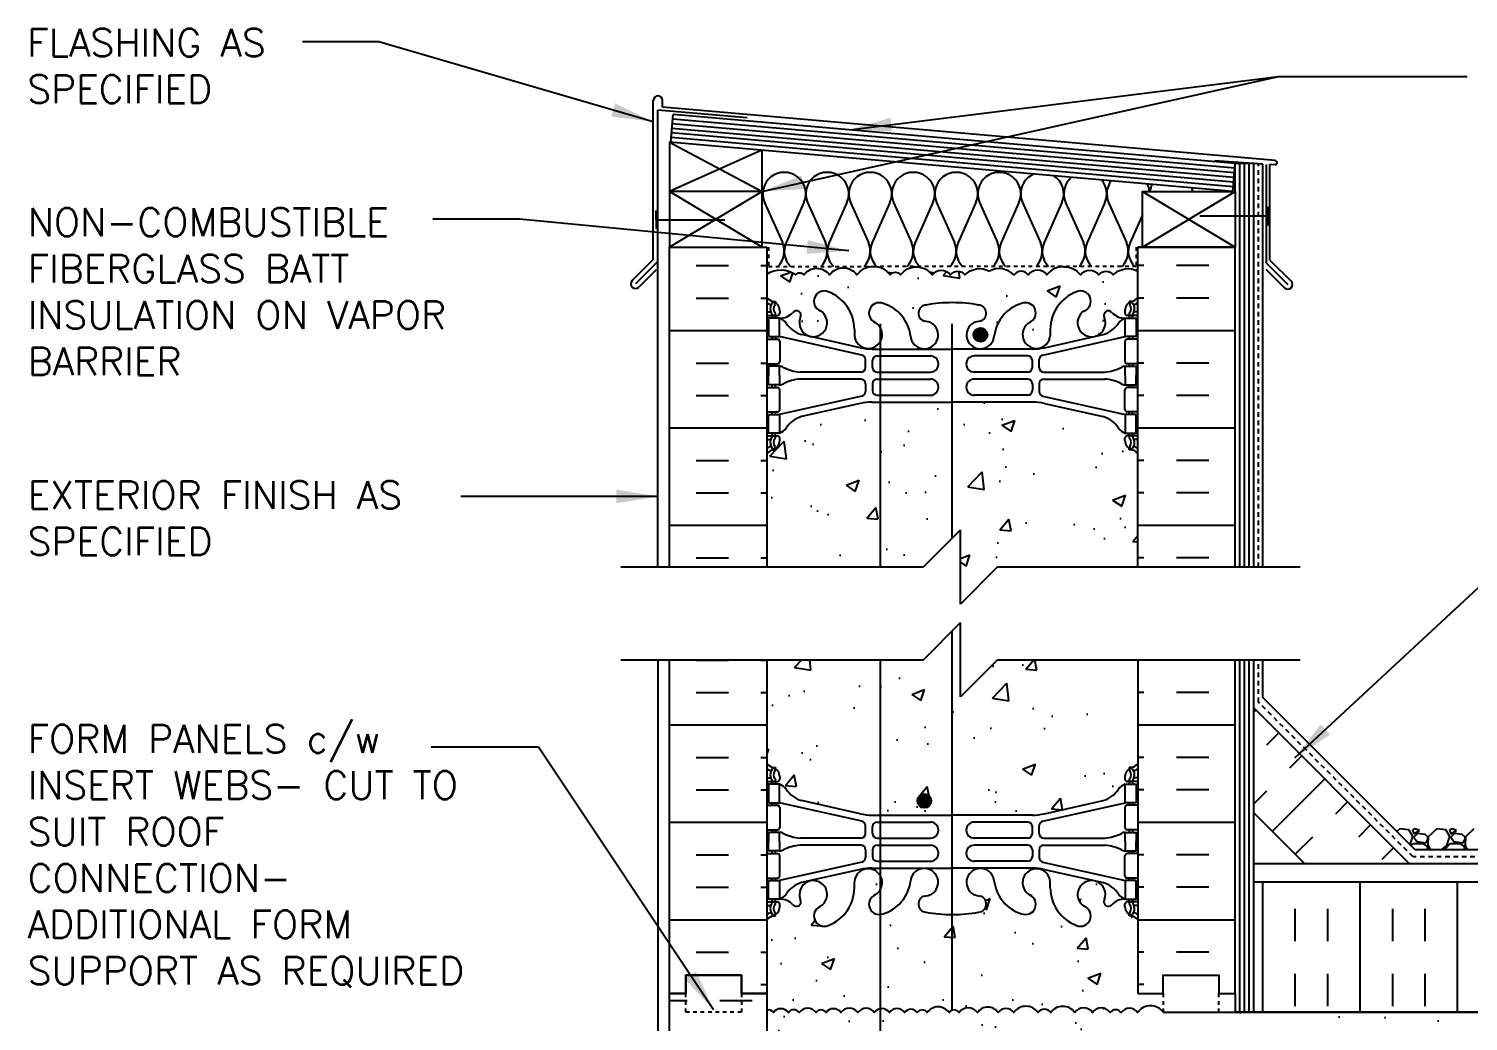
# Model space of a CAD drawing. Header units: inches. Extents: x 168.3 to 226.7, y 165.8 to 240.7.
# Drawn here: x 168.31 to 207.12, y 213.96 to 240.71 of the extents above; entities that cross this region are included whole.
import ezdxf

# ---------------------------------------------------------------- set-up
doc = ezdxf.new("R2010")
doc.units = ezdxf.units.IN
doc.header["$LTSCALE"] = 0.5
doc.header["$MEASUREMENT"] = 0
doc.linetypes.add('DASHED2', pattern=[0.375, 0.25, -0.125])
for name, color, linetype in [('HATCH', 12, 'Continuous'), ('line25', 2, 'Continuous'), ('LINE3', 3, 'Continuous'), ('LINE50', 5, 'Continuous'), ('LINE9', 9, 'Continuous'), ('TEXT', 4, 'Continuous'), ('Web_Edge', 9, 'Continuous')]:
    doc.layers.add(name, color=color, linetype=linetype)
doc.styles.add('DIM', font='romans.shx', dxfattribs={"width": 0.7})
doc.styles.add('ROMANS', font='romans.shx', dxfattribs={"height": 0.75})
doc.dimstyles.new('ext_12', dxfattribs={"dimscale": 12, "dimtxt": 0.075, "dimasz": 0.09375, "dimexe": 0.09375, "dimexo": 0.0625, "dimgap": 0.0625, "dimtad": 1, "dimdec": 1, "dimzin": 2, "dimdsep": 46, "dimlunit": 4, "dimtxsty": 'DIM', "dimcen": 0.09, "dimdle": 0.09375, "dimclrt": 4, "dimadec": 0, "dimazin": 0, "dimtfac": 1, "dimtdec": 1, "dimtmove": 2, "dimatfit": 3, "dimfxl": 1, "dimfrac": 2, "dimtolj": 1, "dimtzin": 0, "dimarcsym": 0})

msp = doc.modelspace()

# ---------------------------------------------------------------- hatches: boundary and pattern name
at = {"layer": 'HATCH'}
h = msp.add_hatch(dxfattribs=at)
h.set_pattern_fill('INSUL', color=256, scale=7, style=0)
h.set_pattern_definition([(0, (-2737.9473, -179.553), (0, 2.625), []), (0, (-2737.9473, -178.678), (0, 2.625), [0.875, -0.875]), (0, (-2737.9473, -177.803), (0, 2.625), [0.875, -0.875])])
h.paths.add_polyline_path([(188.214, 234.826), (185.589, 234.826), (185.589, 226.201), (188.214, 226.201)])
h = msp.add_hatch(dxfattribs=at)
h.set_pattern_fill('INSUL', color=256, scale=7, style=0)
h.set_pattern_definition([(180, (3124.376, -179.553), (0, 2.625), []), (180, (3124.376, -178.678), (0, 2.625), [0.875, -0.875]), (180, (3124.376, -177.803), (0, 2.625), [0.875, -0.875])])
h.paths.add_polyline_path([(200.839, 234.826), (198.214, 234.826), (198.214, 226.201), (200.839, 226.201)])
h = msp.add_hatch(dxfattribs=at)
h.set_pattern_fill('AR-CONC', color=256, scale=0.5)
h.set_pattern_definition([(50, (0, 0), (3.5863, -0.31376), [0.375, -4.125]), (355, (0, 0), (-0.693757, 3.76096), [0.3, -3.3]), (100.4514, (0.299, -0.026), (2.892544, 3.4472), [0.3187, -3.50571]), (46.1842, (0, 1), (5.336207, -0.827596), [0.5625, -6.1875]), (96.6356, (0.4447, 0.931), (4.67331, 4.87059), [0.47805, -5.25857]), (351.1842, (0, 1), (4.67331, 4.87059), [0.45, -4.95]), (21, (0.5, 0.75), (2.984535, -2.013094), [0.375, -4.125]), (326, (0.5, 0.75), (1.216577, 3.62575), [0.3, -3.3]), (71.4514, (0.7487, 0.5822), (4.201112, 1.612656), [0.3187, -3.50571]), (37.5, (0, 0), (0.0607993, 1.6644693), [0, -3.26, 0, -3.35, 0, -3.3125]), (7.5, (0, 0), (1.315348, 1.972059), [0, -1.91, 0, -3.185, 0, -1.2625]), (327.5, (-1.115, 0), (2.669112, -0.1127744), [0, -1.25, 0, -3.9, 0, -5.175]), (317.5, (-1.615, 0), (2.915931, 0.500525), [0, -1.625, 0, -2.59, 0, -3.675])])
h.paths.add_polyline_path([(196.564, 233.62, -1), (196.777, 233.109, 2.155404), (197.316, 232.915), (197.304, 232.936, -0.834375), (197.516, 233.062, 0.23174), (197.873, 232.91), (197.978, 232.91), (197.978, 232.98), (197.931, 232.98, -0.414214), (197.868, 233.043), (197.868, 233.11, -0.249069), (197.978, 233.318), (197.978, 233.359), (198.068, 233.359, 0.08841), (198.214, 233.457), (198.214, 234.177, 0.336749), (197.552, 234.072, 0.520567), (197.165, 234.072, 0.520567), (196.666, 234.072, 0.259173), (196.214, 234.291, 0.259173), (195.763, 234.072, 0.520567), (195.263, 234.072, 0.520567), (194.876, 234.072, 0.336749), (194.214, 234.177, 0.336749), (193.552, 234.072, 0.520567), (193.165, 234.072, 0.520567), (192.666, 234.072, 0.520567), (191.819, 234.072, 0.520567), (191.537, 234.072, 0.520567), (190.642, 234.072, 0.520567), (189.903, 234.072, 0.520567), (189.21, 234.072, 0.520567), (188.989, 234.072, 0.321585), (188.214, 234.097), (188.214, 233.457, 0.088416), (188.36, 233.359), (188.45, 233.359), (188.45, 233.318, -0.249069), (188.56, 233.11), (188.56, 233.043, -0.414214), (188.498, 232.98), (188.45, 232.98), (188.45, 232.91), (188.555, 232.91, 0.231736), (188.913, 233.062, -0.8344), (189.125, 232.936), (189.113, 232.915, 2.155404), (189.651, 233.109, -1), (189.865, 233.62, -0.311223), (190.574, 232.604), (190.573, 232.439, 1.661382), (191.135, 232.792, -1), (191.348, 233.303, -0.30095), (192.084, 232.431, 1.661382), (192.645, 232.783, 0.055617), (192.466, 232.829, -0.843243), (192.501, 233.261, -0.047544), (193.214, 233.326, -0.047544), (193.928, 233.261, -0.843243), (193.962, 232.829, 0.055617), (193.783, 232.783, 1.661382), (194.344, 232.431, -0.30095), (195.081, 233.303, -1), (195.294, 232.792, 1.661382), (195.855, 232.439), (195.855, 232.604, -0.311223)])
h.paths.add_polyline_path([(198.214, 229.264, 0.08841), (198.068, 229.362), (197.978, 229.362), (197.978, 229.403, -0.249069), (197.868, 229.61), (197.868, 229.678, -0.414214), (197.931, 229.74), (197.978, 229.74), (197.978, 229.81), (197.873, 229.81, -0.155529), (197.698, 229.945, 0.180914), (197.28, 230.256), (195.699, 230.609, 0.054974), (195.372, 230.645), (193.214, 230.645), (191.056, 230.645, 0.054974), (190.73, 230.609), (189.149, 230.256, 0.180914), (188.731, 229.945, -0.155529), (188.555, 229.81), (188.45, 229.81), (188.45, 229.74), (188.498, 229.74, -0.414214), (188.56, 229.678), (188.56, 229.61, -0.249069), (188.45, 229.403), (188.45, 229.362), (188.36, 229.362, 0.088416), (188.214, 229.264), (188.214, 226.201), (192.433, 226.201), (193.433, 227.201), (193.433, 225.201), (194.433, 226.201), (198.214, 226.201)])
h.paths.add_polyline_path([(198.214, 223.701), (194.433, 223.701), (193.433, 222.701), (193.433, 224.701), (192.433, 223.701), (188.214, 223.701), (188.214, 220.893, 0.088416), (188.36, 220.796), (188.45, 220.796), (188.45, 220.754, -0.249069), (188.56, 220.547), (188.56, 220.479, -0.414214), (188.498, 220.417), (188.45, 220.417), (188.45, 220.347), (188.555, 220.347, -0.168672), (188.741, 220.197, 0.17445), (189.149, 219.902), (190.73, 219.549, 0.054974), (191.056, 219.513), (193.214, 219.513), (195.372, 219.513, 0.054974), (195.699, 219.549), (197.28, 219.902, 0.17445), (197.687, 220.197, -0.168672), (197.873, 220.347), (197.978, 220.347), (197.978, 220.417), (197.931, 220.417, -0.414214), (197.868, 220.479), (197.868, 220.547, -0.249069), (197.978, 220.754), (197.978, 220.796), (198.068, 220.796, 0.08841), (198.214, 220.893)])
h.paths.add_polyline_path([(198.214, 216.701, 0.08841), (198.068, 216.798), (197.978, 216.798), (197.978, 216.84, -0.249069), (197.868, 217.047), (197.868, 217.114, -0.414214), (197.931, 217.177), (197.978, 217.177), (197.978, 217.247), (197.873, 217.247, 0.231736), (197.516, 217.096, -0.8344), (197.304, 217.221), (197.316, 217.243, 2.155404), (196.777, 217.048, -1), (196.564, 216.537, -0.311223), (195.855, 217.553), (195.855, 217.718, 1.661382), (195.294, 217.366, -1), (195.081, 216.854, -0.307094), (194.342, 217.75, 1.604516), (193.783, 217.374, 0.044004), (193.924, 217.335, -0.921438), (193.928, 216.896, -0.047544), (193.214, 216.831, -0.047544), (192.501, 216.896, -0.921438), (192.504, 217.335, 0.044004), (192.645, 217.374, 1.604516), (192.087, 217.75, -0.307094), (191.348, 216.854, -1), (191.135, 217.366, 1.661382), (190.573, 217.718), (190.574, 217.573, -0.316114), (189.865, 216.537, -1), (189.651, 217.048, 2.135543), (189.111, 217.248, -0.940447), (188.913, 217.096, 0.23174), (188.555, 217.247), (188.45, 217.247), (188.45, 217.177), (188.498, 217.177, -0.414214), (188.56, 217.114), (188.56, 217.047, -0.249069), (188.45, 216.84), (188.45, 216.798), (188.36, 216.798, 0.088416), (188.214, 216.701), (188.214, 214.701), (188.214, 214.258, -0.303256), (188.389, 214.19, -0.520567), (188.79, 214.19, -0.520567), (189.087, 214.19, -0.520567), (189.54, 214.19, -0.520567), (189.81, 214.19, -0.520567), (190.209, 214.19, -0.520567), (190.668, 214.19, -0.520567), (191.11, 214.19, -0.520567), (191.515, 214.19, -0.520567), (191.927, 214.19, -0.520567), (192.265, 214.19, -0.520567), (192.536, 214.19, -0.520567), (193.124, 214.19, -0.520567), (193.394, 214.19, -0.520567), (193.889, 214.19, -0.520567), (194.45, 214.19, -0.520567), (194.869, 214.19, -0.520567), (195.524, 214.19, -0.520567), (195.87, 214.19, -0.520567), (196.512, 214.19, -0.520567), (196.992, 214.19, -0.520567), (197.465, 214.19, -0.520567), (197.763, 214.19, -0.520567), (198.21, 214.19, -0.510352), (198.902, 214.201), (198.902, 214.701), (198.214, 214.701)])
h.paths.add_polyline_path([(194.714, 212.951), (194.964, 212.951), (225.747, 212.951), (225.747, 214.201), (198.902, 214.201, 0.510352), (198.21, 214.19, 0.520567), (197.763, 214.19, 0.520567), (197.465, 214.19, 0.520567), (196.992, 214.19, 0.520567), (196.512, 214.19, 0.520567), (195.87, 214.19, 0.520567), (195.524, 214.19, 0.520567), (194.869, 214.19, 0.520567), (194.45, 214.19, 0.520567), (193.889, 214.19, 0.520567), (193.394, 214.19, 0.520567), (193.124, 214.19, 0.520567), (192.536, 214.19, 0.520567), (192.265, 214.19, 0.520567), (191.927, 214.19, 0.520567), (191.515, 214.19, 0.520567), (191.11, 214.19, 0.520567), (190.668, 214.19, 0.520567), (190.209, 214.19, 0.520567), (189.81, 214.19, 0.520567), (189.54, 214.19, 0.520567), (189.087, 214.19, 0.520567), (188.79, 214.19, 0.520567), (188.389, 214.19, 0.303256), (188.214, 214.258), (188.214, 213.006), (188.579, 213.006), (188.579, 211.806), (188.214, 211.806), (188.214, 211.056), (188.579, 211.056), (188.579, 211.014, -0.350991), (188.846, 210.936, -0.520567), (189.286, 210.936, -0.520567), (189.676, 210.936, -0.520567), (189.993, 210.936, -0.520567), (190.383, 210.936, -0.520567), (190.886, 210.936, -0.520567), (191.301, 210.936, -0.520567), (191.955, 210.936, -0.520567), (192.497, 210.936, -0.520567), (193.139, 210.936, -0.520567), (193.491, 210.936, -0.520567), (194.007, 210.936, -0.507082), (194.714, 210.951)])
h.paths.add_polyline_path([(225.747, 212.701), (195.214, 212.701), (195.214, 212.451), (199.316, 212.451), (200.316, 211.451), (225.747, 211.451)], flags=17)
h.paths.add_polyline_path([(225.747, 212.951), (194.964, 212.951, -0.414214), (195.214, 212.701), (225.747, 212.701)], flags=17)
h.paths.add_polyline_path([(195.936, 207.158), (196.214, 207.158), (196.214, 210.951), (194.714, 210.951, 0.507082), (194.007, 210.936, 0.520567), (193.491, 210.936, 0.520567), (193.139, 210.936, 0.520567), (192.497, 210.936, 0.520567), (191.955, 210.936, 0.520567), (191.301, 210.936, 0.520567), (190.886, 210.936, 0.520567), (190.383, 210.936, 0.520567), (189.993, 210.936, 0.520567), (189.676, 210.936, 0.520567), (189.286, 210.936, 0.520567), (188.846, 210.936, 0.350991), (188.579, 211.014), (188.579, 209.856), (188.214, 209.856), (188.214, 209.106), (188.579, 209.106), (188.579, 207.906), (188.214, 207.906), (188.214, 207.156), (188.579, 207.156), (188.579, 206.372, -0.385423), (188.624, 206.322), (188.624, 206.292), (188.724, 206.292), (188.724, 204.455, 0.108933), (188.877, 204.568, -0.8344), (189.089, 204.442), (189.077, 204.421, 2.155404), (189.615, 204.615, -1), (189.829, 205.127, -0.311223), (190.538, 204.111), (190.537, 203.946, 1.661382), (191.099, 204.298, -1), (191.312, 204.809, -0.30095), (192.048, 203.937, 1.661382), (192.609, 204.29, 0.055617), (192.43, 204.335, -0.843243), (192.465, 204.768, -0.049932), (193.214, 204.832, -0.049932), (193.964, 204.768, -0.843243), (193.998, 204.335, 0.055617), (193.819, 204.29, 1.661382), (194.38, 203.937, -0.30095), (195.116, 204.809, -1), (195.33, 204.298, 1.661382), (195.891, 203.946), (195.891, 204.111, -0.311223), (196.6, 205.127, -1), (196.813, 204.615, 2.155404), (197.352, 204.421), (197.34, 204.442, -0.834375), (197.552, 204.568, 0.10894), (197.704, 204.455), (197.704, 206.292), (197.804, 206.292), (197.804, 206.322, -0.385423), (197.849, 206.372), (197.849, 207.156), (198.214, 207.156), (198.214, 207.451), (198.214, 210.951), (196.714, 210.951), (196.714, 207.158), (196.993, 207.158), (196.993, 206.932), (196.733, 206.932), (196.464, 206.932), (195.936, 206.932)])
h.paths.add_polyline_path([(197.704, 199.695, 0.268138), (197.543, 199.843), (188.885, 199.843, 0.268156), (188.724, 199.695), (188.724, 198.333), (188.844, 198.133), (188.844, 198.021), (188.214, 198.021), (188.214, 196.701), (188.214, 194.701, 0.088416), (188.36, 194.603), (188.45, 194.603), (188.45, 194.562, -0.249069), (188.56, 194.355), (188.56, 194.287, -0.414214), (188.498, 194.225), (188.45, 194.225), (188.45, 194.155), (188.555, 194.155, 0.231736), (188.913, 194.306, -0.8344), (189.125, 194.18), (189.113, 194.159, 2.155404), (189.651, 194.353, -1), (189.865, 194.864, -0.311223), (190.574, 193.848), (190.573, 193.683, 1.661382), (191.135, 194.036, -1), (191.348, 194.547, -0.30095), (192.084, 193.675, 1.661382), (192.645, 194.028, 0.055617), (192.466, 194.073, -0.843243), (192.501, 194.505, -0.047544), (193.214, 194.57, -0.047544), (193.928, 194.505, -0.843243), (193.962, 194.073, 0.055617), (193.783, 194.028, 1.661382), (194.344, 193.675, -0.30095), (195.081, 194.547, -1), (195.294, 194.036, 1.661382), (195.855, 193.683), (195.855, 193.848, -0.311223), (196.564, 194.864, -1), (196.777, 194.353, 2.155404), (197.316, 194.159), (197.304, 194.18, -0.834375), (197.516, 194.306, 0.23174), (197.873, 194.155), (197.978, 194.155), (197.978, 194.225), (197.931, 194.225, -0.414214), (197.868, 194.287), (197.868, 194.355, -0.249069), (197.978, 194.562), (197.978, 194.603), (198.068, 194.603, 0.08841), (198.214, 194.701), (198.214, 196.701), (198.214, 198.021), (197.584, 198.021), (197.584, 198.133), (197.704, 198.333)])
h.paths.add_polyline_path([(198.068, 190.606), (197.978, 190.606), (197.978, 190.647, -0.249069), (197.868, 190.855), (197.868, 190.922, -0.414214), (197.931, 190.985), (197.978, 190.985), (197.978, 191.055), (197.873, 191.055, -0.155529), (197.698, 191.189, 0.180914), (197.28, 191.5), (195.699, 191.853, 0.054974), (195.372, 191.889), (193.214, 191.889), (191.056, 191.889, 0.054974), (190.73, 191.853), (189.149, 191.5, 0.180914), (188.731, 191.189, -0.155529), (188.555, 191.055), (188.45, 191.055), (188.45, 190.985), (188.498, 190.985, -0.414214), (188.56, 190.922), (188.56, 190.855, -0.249069), (188.45, 190.647), (188.45, 190.606), (188.36, 190.606, 0.088416), (188.214, 190.508), (188.214, 187.703), (192.214, 187.703), (193.214, 188.703), (193.214, 187.703), (193.214, 186.703), (194.214, 187.703), (198.214, 187.703), (198.214, 190.508, 0.08841)])
h.paths.add_polyline_path([(193.138, 203.027, 0.225652), (192.763, 203.402), (189.099, 203.402, 0.225652), (188.724, 203.027), (188.724, 202.187, 0.225652), (189.099, 201.812), (192.763, 201.812, 0.225652), (193.138, 202.187)])
h.paths.add_polyline_path([(193.138, 201.246, 0.225652), (192.763, 201.621), (189.099, 201.621, 0.225652), (188.724, 201.246), (188.724, 200.405, 0.225652), (189.099, 200.03), (192.763, 200.03, 0.225652), (193.138, 200.405)])
h.paths.add_polyline_path([(197.704, 200.405), (197.704, 201.246, 0.225652), (197.329, 201.621), (193.666, 201.621, 0.225652), (193.291, 201.246), (193.291, 200.405, 0.225652), (193.666, 200.03), (197.329, 200.03, 0.225652)])
h.paths.add_polyline_path([(197.704, 203.027, 0.225652), (197.329, 203.402), (193.666, 203.402, 0.225652), (193.291, 203.027), (193.291, 202.187, 0.225652), (193.666, 201.812), (197.329, 201.812, 0.225652), (197.704, 202.187)])
h = msp.add_hatch(dxfattribs=at)
h.set_pattern_fill('INSUL', color=256, scale=7, style=0)
h.set_pattern_definition([(0, (-2737.9473, -182.3088), (0, 2.625), []), (0, (-2737.9473, -181.4338), (0, 2.625), [0.875, -0.875]), (0, (-2737.9473, -180.5588), (0, 2.625), [0.875, -0.875])])
h.paths.add_polyline_path([(188.214, 223.701), (185.589, 223.701), (185.589, 214.701), (186.027, 214.701), (186.027, 215.201), (187.527, 215.201), (187.527, 214.701), (188.214, 214.701)])
h = msp.add_hatch(dxfattribs=at)
h.set_pattern_fill('INSUL', color=256, scale=7, style=0)
h.set_pattern_definition([(180, (3124.376, -182.3088), (0, 2.625), []), (180, (3124.376, -181.4338), (0, 2.625), [0.875, -0.875]), (180, (3124.376, -180.5588), (0, 2.625), [0.875, -0.875])])
h.paths.add_polyline_path([(200.839, 223.701), (198.214, 223.701), (198.214, 214.701), (198.902, 214.701), (198.902, 215.201), (200.402, 215.201), (200.402, 214.701), (200.839, 214.701)])
h = msp.add_hatch(dxfattribs=at)
h.set_pattern_fill('INSUL', color=256, scale=7, angle=45, style=0)
h.set_pattern_definition([(45, (94.0362, 59.2996), (-1.856155, 1.856155), []), (45, (93.4175, 59.9184), (-1.856155, 1.856155), [0.875, -0.875]), (45, (92.7988, 60.537), (-1.856155, 1.856155), [0.875, -0.875])])
h.paths.add_polyline_path([(202.588, 218.326), (205.416, 218.326), (201.339, 222.402), (201.339, 219.574)])
h = msp.add_hatch(dxfattribs=at)
h.set_pattern_fill('INSUL', color=256, scale=7, angle=90, style=0)
h.set_pattern_definition([(90, (222.5833, 216.1086), (-2.625, 2e-16), []), (90, (221.7083, 216.1086), (-2.625, 2e-16), [0.875, -0.875]), (90, (220.8333, 216.1086), (-2.625, 2e-16), [0.875, -0.875])])
h.paths.add_polyline_path([(225.747, 217.701), (219.488, 217.701), (219.488, 214.201), (225.747, 214.201)])
h.paths.add_polyline_path([(201.339, 217.701), (201.339, 214.201), (219.479, 214.201), (219.479, 217.701)])
h = msp.add_hatch(dxfattribs=at)
h.set_pattern_fill('INSUL', color=256, scale=7, style=0)
h.set_pattern_definition([(0, (199.1915, 202.263), (0, 2.625), []), (0, (199.1915, 203.138), (0, 2.625), [0.875, -0.875]), (0, (199.1915, 204.013), (0, 2.625), [0.875, -0.875])])
h.paths.add_polyline_path([(200.839, 207.451), (198.214, 207.451), (198.214, 197.451), (200.839, 197.451)])
h.paths.add_polyline_path([(185.589, 196.701), (186.027, 196.701), (186.027, 197.201), (187.527, 197.201), (187.527, 196.701), (188.214, 196.701), (188.214, 214.701), (187.527, 214.701), (187.527, 215.201), (186.027, 215.201), (186.027, 214.701), (185.589, 214.701)])
at = {"layer": 'LINE3'}
h = msp.add_hatch(color=256, dxfattribs=at)
h.paths.add_polyline_path([(194.155, 232.493, 0.831395), (193.786, 232.493)])
h.paths.add_polyline_path([(194.158, 232.458, 0.045935), (194.155, 232.493), (193.786, 232.493, 0.045935), (193.783, 232.458, 1)])
h = msp.add_hatch(color=256, dxfattribs=at)
h.paths.add_polyline_path([(192.643, 219.929, 0.831395), (192.274, 219.929)])
h.paths.add_polyline_path([(192.646, 219.895, 0.045935), (192.643, 219.929), (192.274, 219.929, 0.045935), (192.271, 219.895, 1)])

# ---------------------------------------------------------------- linework, layer by layer
at = {"layer": 'HATCH'}
for p, q in [((185.152, 234.488), (185.152, 238.775)), ((185.402, 238.599), (185.402, 238.775)), ((185.277, 234.437), (185.277, 238.516)), ((187.681, 238.306), (185.277, 238.516)), ((201.921, 237.154), (185.402, 238.599)), ((200.795, 236.575), (185.642, 237.901)), ((200.806, 236.699), (185.652, 238.025)), ((200.817, 236.824), (185.663, 238.15)), ((200.828, 236.948), (185.674, 238.274)), ((185.589, 237.654), (188.089, 236.326)), ((200.784, 236.45), (185.631, 237.776)), ((188.079, 237.436), (185.589, 236.326)), ((201.589, 237.06), (200.282, 237.151)), ((200.964, 226.201), (200.964, 237.077)), ((201.089, 226.201), (201.089, 237.077)), ((201.214, 226.201), (201.214, 237.077)), ((201.589, 226.201), (201.589, 237.06)), ((201.683, 234.392), (201.683, 237.052)), ((201.914, 237.041), (201.777, 237.049)), ((201.777, 234.475), (201.777, 237.049)), ((188.089, 234.826), (185.589, 236.326)), ((188.089, 236.326), (185.589, 234.826)), ((188.152, 236.022), (188.632, 234.949)), ((189.211, 236.023), (188.732, 234.949)), ((189.311, 236.022), (189.791, 234.949)), ((190.37, 236.023), (189.892, 234.949)), ((190.471, 236.022), (190.95, 234.949)), ((191.53, 236.023), (191.051, 234.949)), ((191.63, 236.022), (192.11, 234.949)), ((192.689, 236.023), (192.21, 234.949)), ((192.79, 236.022), (193.269, 234.949)), ((193.849, 236.023), (193.37, 234.949)), ((193.949, 236.022), (194.428, 234.949)), ((195.008, 236.023), (194.529, 234.949)), ((195.109, 236.022), (195.588, 234.949)), ((196.168, 236.023), (195.689, 234.949)), ((196.268, 236.022), (196.748, 234.949)), ((197.327, 236.023), (196.848, 234.949)), ((197.428, 236.022), (197.907, 234.949)), ((198.339, 234.826), (200.839, 236.326)), ((198.339, 236.326), (200.839, 234.826)), ((198.339, 235.692), (198.008, 234.949)), ((185.152, 234.488), (184.583, 233.92)), ((185.277, 234.437), (184.672, 233.831)), ((201.777, 234.475), (202.346, 233.907)), ((185.227, 234.21), (184.76, 233.743)), ((201.67, 234.228), (202.169, 233.73)), ((201.683, 234.392), (202.257, 233.818)), ((200.964, 214.201), (200.964, 223.701)), ((201.089, 214.201), (201.089, 223.701)), ((201.214, 214.201), (201.214, 223.701)), ((201.589, 222.683), (201.589, 223.701)), ((205.696, 218.576), (201.589, 222.683)), ((205.276, 219.14), (205.201, 219.071)), ((205.516, 219.119), (205.276, 219.139)), ((205.628, 218.94), (205.518, 219.12)), ((205.555, 218.717), (205.626, 218.939)), ((205.686, 219.139), (205.616, 219.109)), ((205.616, 219.11), (205.656, 219.01)), ((205.656, 219.01), (205.806, 219.1)), ((205.756, 219.02), (205.656, 218.92)), ((205.656, 218.92), (205.736, 218.8)), ((205.806, 219.1), (205.686, 219.14)), ((205.957, 218.99), (205.757, 219.02)), ((206.038, 218.918), (205.958, 218.988)), ((206.046, 218.93), (206.036, 218.72)), ((206.036, 218.86), (206.036, 218.92)), ((206.276, 219.14), (206.046, 218.93)), ((206.516, 219.119), (206.276, 219.139)), ((206.628, 218.94), (206.518, 219.12)), ((206.546, 218.689), (206.626, 218.939)), ((206.686, 219.139), (206.616, 219.109)), ((206.616, 219.11), (206.656, 219.01)), ((206.656, 219.01), (206.806, 219.1)), ((206.756, 219.02), (206.656, 218.92)), ((206.656, 218.92), (206.736, 218.8)), ((206.806, 219.1), (206.686, 219.14)), ((206.957, 218.99), (206.757, 219.02)), ((207.038, 218.918), (206.958, 218.988)), ((207.046, 218.93), (207.036, 218.72)), ((207.036, 218.86), (207.036, 218.92)), ((207.276, 219.14), (207.046, 218.93)), ((205.582, 218.69), (205.636, 218.75)), ((205.636, 218.75), (205.896, 218.75)), ((209.645, 218.576), (205.696, 218.576)), ((205.736, 218.799), (205.986, 218.769)), ((205.896, 218.751), (206.026, 218.661)), ((205.986, 218.77), (206.036, 218.86)), ((206.026, 218.66), (206.002, 218.576)), ((206.035, 218.721), (206.096, 218.576)), ((206.398, 218.576), (206.546, 218.69)), ((206.48, 218.576), (206.636, 218.75)), ((206.636, 218.75), (206.896, 218.75)), ((206.736, 218.799), (206.986, 218.769)), ((206.896, 218.751), (207.026, 218.661)), ((206.986, 218.77), (207.036, 218.86)), ((207.026, 218.66), (207.002, 218.576)), ((207.035, 218.721), (207.096, 218.576))]:
    msp.add_line(p, q, dxfattribs=at)
at = {"layer": 'HATCH', "color": 6, "linetype": 'DASHED2', "ltscale": 0.5}
for points in [[(186.902, 234.826), (188.258, 234.826), (188.258, 234.305), (191.214, 234.305)], [(199.527, 234.826), (198.17, 234.826), (198.17, 234.305), (191.214, 234.305)]]:
    msp.add_lwpolyline(points, dxfattribs=at)
at = {"layer": 'HATCH'}
for points in [[(188.214, 234.097, -0.321585), (188.989, 234.072, -0.520567), (189.21, 234.072, -0.520567), (189.903, 234.072, -0.520567), (190.642, 234.072, -0.520567), (191.537, 234.072, -0.520567), (191.819, 234.072, -0.520567), (192.666, 234.072, -0.520567), (193.165, 234.072, -0.520567), (193.552, 234.072, -0.336749), (194.214, 234.177)], [(196.214, 234.291, 0.259173), (195.763, 234.072, 0.520567), (195.263, 234.072, 0.520567), (194.876, 234.072, 0.336749), (194.214, 234.177)], [(196.214, 234.291, -0.259173), (196.666, 234.072, -0.520567), (197.165, 234.072, -0.520567), (197.552, 234.072, -0.336749), (198.214, 234.177)], [(198.902, 214.201, 0.510352), (198.21, 214.19, 0.520567), (197.763, 214.19, 0.520567), (197.465, 214.19, 0.520567), (196.992, 214.19, 0.520567), (196.512, 214.19, 0.520567), (195.87, 214.19, 0.520567), (195.524, 214.19, 0.520567), (194.869, 214.19, 0.520567), (194.45, 214.19, 0.520567), (193.889, 214.19, 0.520567), (193.394, 214.19, 0.520567), (193.124, 214.19, 0.520567), (192.536, 214.19, 0.520567), (192.265, 214.19, 0.520567), (191.927, 214.19, 0.520567), (191.515, 214.19, 0.520567), (191.11, 214.19, 0.520567), (190.668, 214.19, 0.520567), (190.209, 214.19, 0.520567), (189.81, 214.19, 0.520567), (189.54, 214.19, 0.520567), (189.087, 214.19, 0.520567), (188.79, 214.19, 0.520567), (188.389, 214.19, 0.303256), (188.214, 214.258)]]:
    msp.add_lwpolyline(points, format="xyb", dxfattribs=at)
for centre, radius, start, end in [((185.277, 238.775), 0.125, 0, 180), ((201.917, 237.097), 0.0568, 266.6389, 86.6389), ((188.682, 236.259), 0.58, 335.9664, 204.0694), ((189.841, 236.259), 0.58, 335.9664, 204.0694), ((191, 236.259), 0.58, 335.9664, 204.0694), ((192.16, 236.259), 0.58, 335.9664, 204.0694), ((193.319, 236.259), 0.58, 335.9664, 204.0694), ((194.478, 236.259), 0.58, 335.9664, 204.0694), ((195.638, 236.259), 0.58, 112.479, 204.0694), ((195.638, 236.259), 0.58, 335.9664, 57.521), ((196.798, 236.259), 0.58, 129.5312, 204.0694), ((196.798, 236.259), 0.58, 335.9664, 40.4688), ((197.957, 236.259), 0.58, 142.4145, 204.0694), ((197.957, 236.259), 0.58, 6.6407, 27.5855), ((199.117, 236.259), 0.58, 153.6388, 173.3593), ((199.117, 236.259), 0.58, 6.6407, 16.3612), ((188.102, 234.713), 0.58, 315.3149, 24.0694), ((189.262, 234.713), 0.58, 155.9664, 224.6851), ((189.261, 234.713), 0.58, 315.3149, 24.0694), ((190.421, 234.713), 0.58, 155.9664, 224.6851), ((190.421, 234.713), 0.58, 315.3149, 24.0694), ((191.581, 234.713), 0.58, 155.9664, 224.6851), ((191.58, 234.713), 0.58, 315.3149, 24.0694), ((192.74, 234.713), 0.58, 155.9664, 224.6851), ((192.74, 234.713), 0.58, 315.3149, 24.0694), ((193.899, 234.713), 0.58, 155.9664, 224.6851), ((193.899, 234.713), 0.58, 315.3149, 24.0694), ((195.059, 234.713), 0.58, 155.9664, 224.6851), ((195.059, 234.713), 0.58, 315.3149, 24.0694), ((196.218, 234.713), 0.58, 155.9664, 224.6851), ((196.218, 234.713), 0.58, 315.3149, 24.0694), ((197.378, 234.713), 0.58, 155.9664, 224.6851), ((197.378, 234.713), 0.58, 315.3149, 24.0694), ((198.537, 234.713), 0.58, 155.9664, 224.6851), ((191.58, 234.713), 0.58, 259.8878, 270), ((192.74, 234.713), 0.58, 255.8368, 268.3302), ((197.899, 234.713), 0.58, 297.6798, 302.977), ((184.672, 233.831), 0.125, 135, 315), ((202.257, 233.818), 0.125, 225, 45)]:
    msp.add_arc(centre, radius, start, end, dxfattribs=at)
at = {"layer": 'line25'}
for p, q in [((185.62, 237.652), (185.685, 238.399)), ((200.839, 237.073), (185.685, 238.399)), ((185.589, 237.654), (185.589, 234.826)), ((200.774, 236.326), (185.589, 237.654)), ((188.089, 234.826), (188.089, 237.435)), ((200.774, 236.326), (200.839, 237.073)), ((200.839, 236.326), (200.839, 237.077)), ((201.339, 237.077), (200.839, 237.077)), ((201.339, 226.201), (201.339, 237.077)), ((188.089, 236.326), (185.589, 236.326)), ((188.214, 234.826), (188.214, 226.201)), ((198.214, 226.201), (198.214, 234.826)), ((188.214, 223.701), (188.214, 214.701)), ((198.214, 223.701), (198.214, 214.701)), ((201.339, 214.201), (201.339, 223.701)), ((205.541, 218.201), (201.339, 222.402)), ((202.713, 218.201), (201.339, 219.574)), ((188.214, 214.701), (188.214, 213.006)), ((200.839, 214.701), (200.839, 214.201)), ((198.902, 214.201), (225.747, 214.201)), ((219.479, 214.201), (200.839, 214.201))]:
    msp.add_line(p, q, dxfattribs=at)
msp.add_lwpolyline([(200.839, 236.326), (200.839, 234.826), (198.339, 234.826), (198.339, 236.326)], close=True, dxfattribs=at)
msp.add_lwpolyline([(225.747, 217.701), (201.339, 217.701)], dxfattribs=at)
at = {"layer": 'LINE3'}
for p, q in [((191.272, 232.757), (191.272, 226.201)), ((193.2, 232.757), (193.2, 226.968)), ((193.2, 224.468), (193.2, 214.249)), ((191.272, 223.701), (191.272, 194.985))]:
    msp.add_line(p, q, dxfattribs=at)
for centre in [(193.97, 232.458), (192.458, 219.895)]:
    msp.add_circle(centre, 0.188, dxfattribs=at)
at = {"layer": 'LINE50', "color": 9, "linetype": 'DASHED2'}
for p, q in [((201.464, 226.201), (201.464, 237.068)), ((201.464, 222.558), (201.464, 223.701)), ((205.634, 218.388), (201.464, 222.558)), ((225.747, 218.388), (205.634, 218.388))]:
    msp.add_line(p, q, dxfattribs=at)
at = {"layer": 'LINE50'}
for p, q in [((185.589, 234.826), (188.214, 234.826)), ((185.589, 226.201), (185.589, 234.826)), ((198.214, 234.826), (200.839, 234.826)), ((200.839, 226.201), (200.839, 234.826)), ((185.589, 214.701), (185.589, 223.701)), ((185.589, 196.701), (185.589, 214.701))]:
    msp.add_line(p, q, dxfattribs=at)
for points in [[(198.214, 214.701), (198.902, 214.701), (198.902, 215.201), (200.402, 215.201), (200.402, 214.701), (200.839, 214.701), (200.839, 223.701)], [(188.214, 214.701), (187.527, 214.701), (187.527, 215.201), (186.027, 215.201), (186.027, 214.701), (185.589, 214.701)], [(185.589, 214.701), (186.027, 214.701), (186.027, 215.201), (187.527, 215.201), (187.527, 214.701), (188.214, 214.701)]]:
    msp.add_lwpolyline(points, dxfattribs=at)
at = {"layer": 'LINE9'}
for p, q in [((185.232, 235.562), (185.232, 235.812)), ((185.232, 235.562), (187.078, 235.562)), ((185.232, 235.562), (185.232, 235.312)), ((201.73, 235.655), (199.884, 235.655)), ((201.73, 235.655), (201.73, 235.905)), ((201.73, 235.655), (201.73, 235.405)), ((185.277, 226.201), (185.277, 234.437)), ((192.433, 226.201), (193.433, 227.201)), ((193.433, 225.201), (193.433, 227.201)), ((184.277, 226.201), (192.433, 226.201)), ((194.433, 226.201), (193.433, 225.201)), ((194.433, 226.201), (202.589, 226.201)), ((192.433, 223.701), (193.433, 224.701)), ((193.433, 222.701), (193.433, 224.701)), ((184.277, 223.701), (192.433, 223.701)), ((185.277, 223.701), (185.277, 187.703)), ((194.433, 223.701), (193.433, 222.701)), ((194.433, 223.701), (202.589, 223.701))]:
    msp.add_line(p, q, dxfattribs=at)
msp.add_lwpolyline([(225.747, 218.201), (201.339, 218.201)], dxfattribs=at)
at = {"layer": 'LINE9', "linetype": 'DASHED2', "ltscale": 0.15}
for points in [[(187.527, 214.701), (187.527, 214.701), (187.527, 214.201), (186.027, 214.201), (186.027, 214.701), (186.027, 214.701)], [(187.527, 214.701), (187.527, 214.701), (187.527, 214.201), (186.027, 214.201), (186.027, 214.701), (186.027, 214.701)], [(198.902, 214.701), (198.902, 214.701), (198.902, 214.201), (200.402, 214.201), (200.402, 214.701), (200.402, 214.701)]]:
    msp.add_lwpolyline(points, dxfattribs=at)
at = {"layer": 'Web_Edge'}
for p, q in [((188.36, 233.359), (188.45, 233.359)), ((188.45, 233.359), (188.45, 233.318)), ((198.068, 233.359), (197.978, 233.359)), ((197.978, 233.359), (197.978, 233.318)), ((188.214, 233.08), (188.292, 233.08)), ((188.214, 232.98), (188.498, 232.98)), ((188.36, 232.98), (188.36, 232.91)), ((188.45, 232.98), (188.45, 232.91)), ((188.56, 233.11), (188.56, 233.043)), ((189.113, 232.915), (189.125, 232.936)), ((197.316, 232.915), (197.304, 232.936)), ((197.868, 233.11), (197.868, 233.043)), ((198.214, 232.98), (197.931, 232.98)), ((197.978, 232.98), (197.978, 232.91)), ((198.068, 232.98), (198.068, 232.91)), ((198.214, 233.08), (198.136, 233.08)), ((190.73, 232.112), (189.149, 232.465)), ((190.574, 232.604), (190.573, 232.439)), ((195.699, 232.112), (197.28, 232.465)), ((195.855, 232.604), (195.855, 232.439)), ((188.214, 232.34), (188.498, 232.34)), ((188.36, 232.41), (188.36, 232.34)), ((188.45, 232.41), (188.45, 232.34)), ((190.773, 231.914), (188.555, 232.41)), ((188.56, 232.278), (188.56, 231.743)), ((191.056, 232.076), (193.214, 232.076)), ((195.372, 232.076), (193.214, 232.076)), ((195.656, 231.914), (197.873, 232.41)), ((197.868, 232.278), (197.868, 231.743)), ((198.214, 232.34), (197.931, 232.34)), ((197.978, 232.41), (197.978, 232.34)), ((198.068, 232.41), (198.068, 232.34)), ((188.214, 231.68), (188.498, 231.68)), ((188.36, 231.68), (188.36, 231.61)), ((188.45, 231.68), (188.45, 231.61)), ((190.871, 231.58), (190.871, 231.792)), ((191.058, 231.58), (191.058, 231.764)), ((191.183, 231.889), (192.623, 231.889)), ((195.246, 231.889), (193.806, 231.889)), ((195.371, 231.58), (195.371, 231.764)), ((195.558, 231.58), (195.558, 231.792)), ((198.214, 231.68), (197.931, 231.68)), ((197.978, 231.68), (197.978, 231.61)), ((198.068, 231.68), (198.068, 231.61)), ((190.746, 231.455), (189.108, 231.455)), ((191.183, 231.455), (192.623, 231.455)), ((195.246, 231.455), (193.806, 231.455)), ((195.683, 231.455), (197.321, 231.455)), ((188.214, 231.04), (188.498, 231.04)), ((188.36, 231.04), (188.36, 231.11)), ((188.45, 231.04), (188.45, 231.11)), ((188.56, 230.443), (188.56, 230.978)), ((190.746, 231.266), (189.108, 231.266)), ((190.871, 231.141), (190.871, 230.929)), ((191.058, 231.141), (191.058, 230.957)), ((191.183, 231.266), (192.623, 231.266)), ((195.246, 231.266), (193.806, 231.266)), ((195.371, 231.141), (195.371, 230.957)), ((195.558, 231.141), (195.558, 230.929)), ((195.683, 231.266), (197.321, 231.266)), ((197.868, 230.443), (197.868, 230.978)), ((198.214, 231.04), (197.931, 231.04)), ((197.978, 231.04), (197.978, 231.11)), ((198.068, 231.04), (198.068, 231.11)), ((190.773, 230.807), (188.555, 230.31)), ((190.73, 230.609), (189.149, 230.256)), ((191.056, 230.645), (193.214, 230.645)), ((191.183, 230.832), (192.623, 230.832)), ((195.372, 230.645), (193.214, 230.645)), ((195.246, 230.832), (193.806, 230.832)), ((195.656, 230.807), (197.873, 230.31)), ((195.699, 230.609), (197.28, 230.256)), ((188.214, 230.38), (188.498, 230.38)), ((188.36, 230.31), (188.36, 230.38)), ((188.45, 230.31), (188.45, 230.38)), ((198.214, 230.38), (197.931, 230.38)), ((197.978, 230.31), (197.978, 230.38)), ((198.068, 230.31), (198.068, 230.38)), ((188.214, 229.74), (188.498, 229.74)), ((188.36, 229.74), (188.36, 229.81)), ((188.45, 229.74), (188.45, 229.81)), ((198.214, 229.74), (197.931, 229.74)), ((197.978, 229.74), (197.978, 229.81)), ((198.068, 229.74), (198.068, 229.81)), ((188.214, 229.64), (188.292, 229.64)), ((188.36, 229.362), (188.45, 229.362)), ((188.45, 229.362), (188.45, 229.403)), ((188.56, 229.61), (188.56, 229.678)), ((197.868, 229.61), (197.868, 229.678)), ((197.978, 229.362), (197.978, 229.403)), ((198.068, 229.362), (197.978, 229.362)), ((198.214, 229.64), (198.136, 229.64)), ((188.214, 220.517), (188.292, 220.517)), ((188.36, 220.796), (188.45, 220.796)), ((188.45, 220.796), (188.45, 220.754)), ((188.56, 220.547), (188.56, 220.479)), ((197.868, 220.547), (197.868, 220.479)), ((198.068, 220.796), (197.978, 220.796)), ((197.978, 220.796), (197.978, 220.754)), ((198.214, 220.517), (198.136, 220.517)), ((188.214, 220.417), (188.498, 220.417)), ((188.36, 220.417), (188.36, 220.347)), ((188.45, 220.417), (188.45, 220.347)), ((198.214, 220.417), (197.931, 220.417)), ((197.978, 220.417), (197.978, 220.347)), ((198.068, 220.417), (198.068, 220.347)), ((188.214, 219.777), (188.498, 219.777)), ((188.36, 219.847), (188.36, 219.777)), ((188.45, 219.847), (188.45, 219.777)), ((190.773, 219.35), (188.555, 219.847)), ((188.56, 219.714), (188.56, 219.179)), ((190.73, 219.549), (189.149, 219.902)), ((195.656, 219.35), (197.873, 219.847)), ((195.699, 219.549), (197.28, 219.902)), ((197.868, 219.714), (197.868, 219.179)), ((198.214, 219.777), (197.931, 219.777)), ((197.978, 219.847), (197.978, 219.777)), ((198.068, 219.847), (198.068, 219.777)), ((191.056, 219.513), (193.214, 219.513)), ((191.183, 219.326), (192.623, 219.326)), ((195.372, 219.513), (193.214, 219.513)), ((195.246, 219.326), (193.806, 219.326)), ((188.214, 219.117), (188.498, 219.117)), ((188.36, 219.117), (188.36, 219.047)), ((188.45, 219.117), (188.45, 219.047)), ((190.746, 218.891), (189.108, 218.891)), ((190.871, 219.016), (190.871, 219.228)), ((191.058, 219.017), (191.058, 219.201)), ((191.183, 218.892), (192.623, 218.892)), ((195.246, 218.892), (193.806, 218.892)), ((195.371, 219.017), (195.371, 219.201)), ((195.558, 219.016), (195.558, 219.228)), ((195.683, 218.891), (197.321, 218.891)), ((198.214, 219.117), (197.931, 219.117)), ((197.978, 219.117), (197.978, 219.047)), ((198.068, 219.117), (198.068, 219.047)), ((188.36, 218.477), (188.36, 218.547)), ((188.45, 218.477), (188.45, 218.547)), ((190.746, 218.703), (189.108, 218.703)), ((190.871, 218.578), (190.871, 218.366)), ((191.058, 218.577), (191.058, 218.393)), ((191.183, 218.702), (192.623, 218.702)), ((195.246, 218.702), (193.806, 218.702)), ((195.371, 218.577), (195.371, 218.393)), ((195.558, 218.578), (195.558, 218.366)), ((195.683, 218.703), (197.321, 218.703)), ((197.978, 218.477), (197.978, 218.547)), ((198.068, 218.477), (198.068, 218.547)), ((188.214, 218.477), (188.498, 218.477)), ((190.773, 218.244), (188.555, 217.747)), ((188.56, 217.879), (188.56, 218.414)), ((191.183, 218.268), (192.623, 218.268)), ((195.246, 218.268), (193.806, 218.268)), ((195.656, 218.244), (197.873, 217.747)), ((197.868, 217.879), (197.868, 218.414)), ((198.214, 218.477), (197.931, 218.477)), ((188.214, 217.817), (188.498, 217.817)), ((188.36, 217.747), (188.36, 217.817)), ((188.45, 217.747), (188.45, 217.817)), ((190.73, 218.045), (189.149, 217.692)), ((190.574, 217.553), (190.573, 217.718)), ((191.056, 218.081), (193.214, 218.081)), ((195.372, 218.081), (193.214, 218.081)), ((195.699, 218.045), (197.28, 217.692)), ((195.855, 217.553), (195.855, 217.718)), ((198.214, 217.817), (197.931, 217.817)), ((197.978, 217.747), (197.978, 217.817)), ((198.068, 217.747), (198.068, 217.817)), ((188.214, 217.177), (188.498, 217.177)), ((188.214, 217.077), (188.292, 217.077)), ((188.36, 217.177), (188.36, 217.247)), ((188.45, 217.177), (188.45, 217.247)), ((188.56, 217.047), (188.56, 217.114)), ((189.113, 217.243), (189.125, 217.221)), ((197.316, 217.243), (197.304, 217.221)), ((197.868, 217.047), (197.868, 217.114)), ((198.214, 217.177), (197.931, 217.177)), ((197.978, 217.177), (197.978, 217.247)), ((198.068, 217.177), (198.068, 217.247)), ((198.214, 217.077), (198.136, 217.077)), ((188.36, 216.798), (188.45, 216.798)), ((188.45, 216.798), (188.45, 216.84)), ((197.978, 216.798), (197.978, 216.84)), ((198.068, 216.798), (197.978, 216.798))]:
    msp.add_line(p, q, dxfattribs=at)
for points in [[(188.255, 232.41), (188.555, 232.41), (188.555, 232.91), (188.255, 232.91)], [(198.173, 232.41), (197.873, 232.41), (197.873, 232.91), (198.173, 232.91)], [(188.255, 230.31), (188.555, 230.31), (188.555, 229.81), (188.255, 229.81)], [(198.173, 230.31), (197.873, 230.31), (197.873, 229.81), (198.173, 229.81)], [(188.255, 219.847), (188.555, 219.847), (188.555, 220.347), (188.255, 220.347)], [(198.173, 219.847), (197.873, 219.847), (197.873, 220.347), (198.173, 220.347)], [(188.255, 217.747), (188.555, 217.747), (188.555, 217.247), (188.255, 217.247)], [(198.173, 217.747), (197.873, 217.747), (197.873, 217.247), (198.173, 217.247)]]:
    msp.add_lwpolyline(points, close=True, dxfattribs=at)
for points in [[(188.555, 231.36), (188.555, 231.61), (188.255, 231.61), (188.255, 231.36)], [(188.555, 231.36), (188.555, 231.11), (188.255, 231.11), (188.255, 231.36)], [(197.873, 231.36), (197.873, 231.61), (198.173, 231.61), (198.173, 231.36)], [(197.873, 231.36), (197.873, 231.11), (198.173, 231.11), (198.173, 231.36)], [(188.555, 218.797), (188.555, 219.047), (188.255, 219.047), (188.255, 218.797)], [(197.873, 218.797), (197.873, 219.047), (198.173, 219.047), (198.173, 218.797)], [(188.555, 218.797), (188.555, 218.547), (188.255, 218.547), (188.255, 218.797)], [(197.873, 218.797), (197.873, 218.547), (198.173, 218.547), (198.173, 218.797)]]:
    msp.add_lwpolyline(points, dxfattribs=at)
for centre, radius, start, end in [((189.758, 233.365), 0.277, 67.32, 247.32), ((189.482, 232.598), 1.092, 0.3332, 69.4825), ((196.946, 232.598), 1.092, 110.5175, 179.6668), ((196.67, 233.365), 0.277, 292.68, 112.68), ((188.56, 233.818), 0.5, 226.2109, 250.5288), ((188.56, 233.818), 0.6, 234.7832, 245.0748), ((188.554, 233.165), 0.25, 140.1145, 222.4609), ((188.298, 233.255), 0.021, 343.464, 63.9957), ((188.396, 233.296), 0.045, 321.448, 139.1879), ((188.31, 233.11), 0.25, 0, 70.5288), ((188.554, 233.165), 0.16, 140.0001, 222.4609), ((191.241, 233.047), 0.277, 67.32, 247.32), ((191.057, 232.311), 1.034, 6.6669, 73.6635), ((192.52, 233.042), 0.22, 95.1835, 255.7396), ((193.197, 229.549), 3.777, 89.7394, 100.6275), ((193.232, 229.549), 3.777, 79.3725, 90.2606), ((193.908, 233.042), 0.22, 284.2604, 84.8165), ((195.371, 232.311), 1.034, 106.3365, 173.3331), ((195.187, 233.047), 0.277, 292.68, 112.68), ((198.118, 233.11), 0.25, 109.4712, 180), ((198.032, 233.296), 0.045, 40.8121, 218.552), ((197.875, 233.165), 0.16, 317.5391, 39.9999), ((197.868, 233.818), 0.5, 289.4712, 313.7878), ((197.875, 233.165), 0.25, 317.5391, 39.8855), ((198.13, 233.255), 0.021, 116.0043, 196.536), ((197.868, 233.818), 0.6, 294.9252, 305.2168), ((188.292, 233.1), 0.0196, 269.4032, 15.4901), ((188.403, 233.027), 0.045, 222.4609, 42.4609), ((188.498, 233.043), 0.0625, 270, 0), ((188.58, 233.351), 0.441, 266.7976, 318.9873), ((188.433, 232.568), 0.364, 34.9775, 70.3387), ((189.007, 232.979), 0.125, 339.6243, 138.9873), ((189.464, 232.784), 0.375, 159.6243, 60.0685), ((196.964, 232.784), 0.375, 119.9315, 20.3757), ((197.421, 232.979), 0.125, 41.0127, 200.3757), ((197.849, 233.351), 0.441, 221.0127, 273.2024), ((197.996, 232.568), 0.364, 109.6613, 145.0225), ((197.931, 233.043), 0.0625, 180, 270), ((198.026, 233.027), 0.045, 137.5391, 317.5391), ((198.136, 233.1), 0.0196, 164.5099, 270.5968), ((189.356, 233.179), 0.743, 212.7919, 253.8107), ((190.947, 232.467), 0.375, 184.2448, 60.0685), ((192.458, 232.458), 0.375, 184.2448, 60.0685), ((192.352, 232.003), 0.834, 69.3729, 82.1063), ((193.97, 232.458), 0.375, 119.9315, 355.7552), ((194.077, 232.003), 0.834, 97.8937, 110.6271), ((195.481, 232.467), 0.375, 119.9315, 355.7552), ((197.073, 233.179), 0.743, 286.1893, 327.2081), ((188.498, 232.278), 0.0625, 0, 90), ((191.056, 233.576), 1.5, 257.4135, 270), ((195.372, 233.576), 1.5, 270, 282.5865), ((197.931, 232.278), 0.0625, 90, 180), ((188.498, 231.743), 0.0625, 270, 0), ((190.746, 231.792), 0.125, 0, 77.3767), ((191.183, 231.764), 0.125, 90, 180), ((192.623, 231.672), 0.217, 270, 90), ((193.806, 231.672), 0.217, 90, 270), ((195.246, 231.764), 0.125, 0, 90), ((195.683, 231.792), 0.125, 102.6233, 180), ((197.931, 231.743), 0.0625, 180, 270), ((188.551, 231.392), 0.219, 60.4937, 88.92), ((189.197, 232.621), 1.17, 242.6365, 265.6505), ((190.746, 231.58), 0.125, 270, 0), ((191.183, 231.58), 0.125, 180, 270), ((195.246, 231.58), 0.125, 270, 360), ((195.683, 231.58), 0.125, 180, 270), ((197.232, 232.621), 1.17, 274.3495, 297.3635), ((197.877, 231.392), 0.219, 91.08, 119.5063), ((188.498, 230.978), 0.0625, 0, 90), ((188.551, 231.329), 0.219, 271.08, 299.5063), ((189.197, 230.1), 1.17, 94.3495, 117.3635), ((190.746, 231.141), 0.125, 0, 90), ((190.746, 230.929), 0.125, 282.6233, 0), ((191.183, 231.141), 0.125, 90, 180), ((191.183, 230.957), 0.125, 180, 270), ((192.623, 231.049), 0.217, 270, 90), ((193.806, 231.049), 0.217, 90, 270), ((195.246, 231.141), 0.125, 0, 90), ((195.246, 230.957), 0.125, 270, 0), ((195.683, 231.141), 0.125, 90, 180), ((195.683, 230.929), 0.125, 180, 257.3767), ((197.232, 230.1), 1.17, 62.6365, 85.6505), ((197.877, 231.329), 0.219, 240.4937, 268.92), ((197.931, 230.978), 0.0625, 90, 180), ((191.056, 229.145), 1.5, 90, 102.5865), ((195.372, 229.145), 1.5, 77.4135, 90), ((188.498, 230.443), 0.0625, 270, 0), ((189.356, 229.542), 0.743, 106.1893, 147.2081), ((197.073, 229.542), 0.743, 32.7919, 73.8107), ((197.931, 230.443), 0.0625, 180, 270), ((188.403, 229.694), 0.045, 317.5391, 137.5391), ((188.498, 229.678), 0.0625, 360, 90), ((188.433, 230.153), 0.364, 289.6613, 325.0225), ((197.996, 230.153), 0.364, 214.9775, 250.3387), ((197.931, 229.678), 0.0625, 90, 180), ((198.026, 229.694), 0.045, 42.4609, 222.4609), ((188.56, 228.903), 0.6, 114.9252, 125.2168), ((188.56, 228.903), 0.5, 109.4712, 133.7891), ((188.292, 229.621), 0.0196, 344.5099, 90.5968), ((188.554, 229.556), 0.25, 137.5391, 219.8855), ((188.298, 229.466), 0.021, 296.0043, 16.536), ((188.396, 229.425), 0.045, 220.8121, 38.552), ((188.554, 229.556), 0.16, 137.5391, 219.9999), ((188.31, 229.61), 0.25, 289.4712, 360), ((198.118, 229.61), 0.25, 180, 250.5288), ((198.032, 229.425), 0.045, 141.448, 319.1879), ((197.875, 229.556), 0.16, 320.0001, 42.4609), ((197.868, 228.903), 0.5, 46.2122, 70.5288), ((197.875, 229.556), 0.25, 320.1145, 42.4609), ((198.13, 229.466), 0.021, 163.464, 243.9957), ((198.136, 229.621), 0.0196, 89.4032, 195.4901), ((197.868, 228.903), 0.6, 54.7842, 65.0748), ((188.56, 221.254), 0.5, 226.2109, 250.5288), ((197.868, 221.254), 0.5, 289.4712, 313.7878), ((188.56, 221.254), 0.6, 234.7832, 245.0748), ((188.292, 220.536), 0.0196, 269.4032, 15.4901), ((188.554, 220.601), 0.25, 140.1145, 222.4609), ((188.298, 220.691), 0.021, 343.464, 63.9957), ((188.396, 220.732), 0.045, 321.448, 139.1879), ((188.403, 220.463), 0.045, 222.4609, 42.4609), ((188.31, 220.547), 0.25, 0, 70.5288), ((188.554, 220.601), 0.16, 140.0001, 222.4609), ((188.498, 220.479), 0.0625, 270, 0), ((198.118, 220.547), 0.25, 109.4712, 180), ((197.931, 220.479), 0.0625, 180, 270), ((198.026, 220.463), 0.045, 137.5391, 317.5391), ((198.032, 220.732), 0.045, 40.8121, 218.552), ((197.875, 220.601), 0.16, 317.5391, 39.9999), ((197.875, 220.601), 0.25, 317.5391, 39.8855), ((198.13, 220.691), 0.021, 116.0043, 196.536), ((198.136, 220.536), 0.0196, 164.5099, 270.5968), ((197.868, 221.254), 0.6, 294.9252, 305.2158), ((188.433, 220.004), 0.364, 34.9775, 70.3387), ((189.356, 220.616), 0.743, 212.7919, 253.8107), ((197.073, 220.616), 0.743, 286.1893, 327.2081), ((197.996, 220.004), 0.364, 109.6613, 145.0225), ((188.498, 219.714), 0.0625, 0, 90), ((197.931, 219.714), 0.0625, 90, 180), ((191.056, 221.013), 1.5, 257.4135, 270), ((190.746, 219.228), 0.125, 0, 77.3767), ((191.183, 219.201), 0.125, 90, 180), ((192.623, 219.109), 0.217, 270, 90), ((193.806, 219.109), 0.217, 90, 270), ((195.246, 219.201), 0.125, 0, 90), ((195.372, 221.013), 1.5, 270, 282.5865), ((195.683, 219.228), 0.125, 102.6233, 180), ((188.498, 219.179), 0.0625, 270, 0), ((188.551, 218.828), 0.219, 60.4937, 88.92), ((189.197, 220.058), 1.17, 242.6365, 265.6505), ((190.746, 219.016), 0.125, 270, 0), ((191.183, 219.017), 0.125, 180, 270), ((195.246, 219.017), 0.125, 270, 360), ((195.683, 219.016), 0.125, 180, 270), ((197.232, 220.058), 1.17, 274.3495, 297.3635), ((197.877, 218.828), 0.219, 91.08, 119.5063), ((197.931, 219.179), 0.0625, 180, 270), ((188.551, 218.766), 0.219, 271.08, 299.5063), ((189.197, 217.536), 1.17, 94.3495, 117.3635), ((190.746, 218.578), 0.125, 0, 90), ((191.183, 218.577), 0.125, 90, 180), ((192.623, 218.485), 0.217, 270, 90), ((193.806, 218.485), 0.217, 90, 270), ((195.246, 218.577), 0.125, 0, 90), ((195.683, 218.578), 0.125, 90, 180), ((197.232, 217.536), 1.17, 62.6365, 85.6505), ((197.877, 218.766), 0.219, 240.4937, 268.92), ((188.498, 218.414), 0.0625, 0, 90), ((190.746, 218.366), 0.125, 282.6233, 0), ((191.183, 218.393), 0.125, 180, 270), ((195.246, 218.393), 0.125, 270, 0), ((195.683, 218.366), 0.125, 180, 257.3767), ((197.931, 218.414), 0.0625, 90, 180), ((188.498, 217.879), 0.0625, 270, 0), ((189.464, 217.373), 0.375, 299.9315, 200.3757), ((190.947, 217.69), 0.375, 299.9315, 175.7552), ((191.056, 216.581), 1.5, 90, 102.5865), ((191.057, 217.847), 1.034, 286.3365, 353.3331), ((192.458, 217.699), 0.375, 299.9315, 175.7552), ((193.97, 217.699), 0.375, 4.2448, 240.0685), ((195.371, 217.847), 1.034, 186.6669, 253.6635), ((195.481, 217.69), 0.375, 4.2448, 240.0685), ((195.372, 216.581), 1.5, 77.4135, 90), ((196.964, 217.373), 0.375, 339.6243, 240.0685), ((197.931, 217.879), 0.0625, 180, 270), ((188.433, 217.59), 0.364, 289.6613, 325.0225), ((189.356, 216.978), 0.743, 106.1893, 147.2081), ((189.482, 217.56), 1.092, 290.5175, 359.6668), ((191.241, 217.11), 0.277, 112.68, 292.68), ((192.52, 217.115), 0.22, 104.2604, 264.8165), ((192.352, 218.155), 0.834, 277.8937, 290.6271), ((194.077, 218.155), 0.834, 249.3729, 262.1063), ((193.908, 217.115), 0.22, 275.1835, 75.7396), ((195.187, 217.11), 0.277, 247.32, 67.32), ((196.946, 217.56), 1.092, 180.3332, 249.4825), ((197.073, 216.978), 0.743, 32.7919, 73.8107), ((197.996, 217.59), 0.364, 214.9775, 250.3387), ((188.292, 217.057), 0.0196, 344.5099, 90.5968), ((188.554, 216.992), 0.25, 137.5391, 219.8855), ((188.403, 217.131), 0.045, 317.5391, 137.5391), ((188.554, 216.992), 0.16, 137.5391, 219.9999), ((188.31, 217.047), 0.25, 289.4712, 360), ((188.498, 217.114), 0.0625, 360, 90), ((188.58, 216.806), 0.441, 41.0127, 93.2024), ((189.007, 217.178), 0.125, 221.0127, 20.3757), ((189.758, 216.793), 0.277, 112.68, 292.68), ((196.67, 216.793), 0.277, 247.32, 67.32), ((197.421, 217.178), 0.125, 159.6243, 318.9873), ((197.849, 216.806), 0.441, 86.7976, 138.9873), ((197.931, 217.114), 0.0625, 90, 180), ((198.118, 217.047), 0.25, 180, 250.5288), ((198.026, 217.131), 0.045, 42.4609, 222.4609), ((197.875, 216.992), 0.16, 320.0001, 42.4609), ((197.875, 216.992), 0.25, 320.1145, 42.4609), ((198.136, 217.057), 0.0196, 89.4032, 195.4901), ((188.56, 216.34), 0.6, 114.9252, 125.2168), ((188.56, 216.34), 0.5, 109.4712, 133.7891), ((188.298, 216.903), 0.021, 296.0043, 16.536), ((188.396, 216.861), 0.045, 220.8121, 38.552), ((193.197, 220.609), 3.777, 259.3725, 270.2606), ((193.232, 220.609), 3.777, 269.7394, 280.6275), ((198.032, 216.861), 0.045, 141.448, 319.1879), ((197.868, 216.34), 0.5, 46.2122, 70.5288), ((198.13, 216.903), 0.021, 163.464, 243.9957), ((197.868, 216.34), 0.6, 54.7832, 65.0748)]:
    msp.add_arc(centre, radius, start, end, dxfattribs=at)
for points in [[(191.058, 231.585), (191.058, 231.759)], [(195.371, 231.585), (195.371, 231.759)], [(191.058, 231.136), (191.058, 230.962)], [(195.371, 231.136), (195.371, 230.962)], [(191.058, 219.022), (191.058, 219.196)], [(195.371, 219.022), (195.371, 219.196)], [(191.058, 218.572), (191.058, 218.398)], [(195.371, 218.572), (195.371, 218.398)]]:
    msp.add_open_spline(points, degree=1, dxfattribs=at)

# ---------------------------------------------------------------- texts
at = {"layer": 'TEXT', "char_height": 0.75, "style": 'ROMANS'}
for s, insert, width, attachment_point in [('FLASHING AS \\PSPECIFIED', (168.272, 240.708), 8.7776, 1), ('NON-COMBUSTIBLE\\PFIBERGLASS BATT INSULATION ON VAPOR BARRIER', (168.283, 235.869), 12.44051, 1), ('EXTERIOR FINISH AS SPECIFIED', (168.282, 228.516), 12.44051, 1), ('FORM PANELS c/w INSERT WEBS- CUT TO SUIT ROOF CONNECTION- ADDITIONAL FORM SUPPORT AS REQUIRED', (168.282, 218.407), 13.80752, 4)]:
    msp.add_mtext(s, dxfattribs=dict(at, insert=insert, width=width, attachment_point=attachment_point))

# ---------------------------------------------------------------- leaders
at = {"layer": 'TEXT'}
for points, override in [([(185.152, 238.204), (177.749, 240.356), (175.692, 240.356)], {"dimgap": 0.0625, "dimtad": 0}), ([(188.089, 236.326), (202.009, 239.425)], {"dimgap": 0.0625, "dimtad": 0}), ([(190.452, 237.989), (202.009, 239.425), (207.097, 239.425)], {"dimgap": 0.0625, "dimtad": 0}), ([(190.421, 234.72), (181.546, 235.574), (179.212, 235.574)], {"dimtad": 0}), ([(202.448, 221.054), (210.497, 228.533), (216.034, 228.533)], {"dimgap": 0.0625, "dimtad": 0}), ([(186.777, 214.263), (182.052, 221.346), (179.162, 221.346)], {"dimgap": 0.0625, "dimtad": 0})]:
    msp.add_leader(points, dimstyle='ext_12', override=override, dxfattribs=at)
at = {"layer": 'TEXT', "color": 4}
msp.add_leader([(185.277, 228.102), (179.964, 228.102)], dimstyle='ext_12', override={"dimgap": 0.0625, "dimtad": 0}, dxfattribs=at)

doc.saveas('drawing.dxf')
